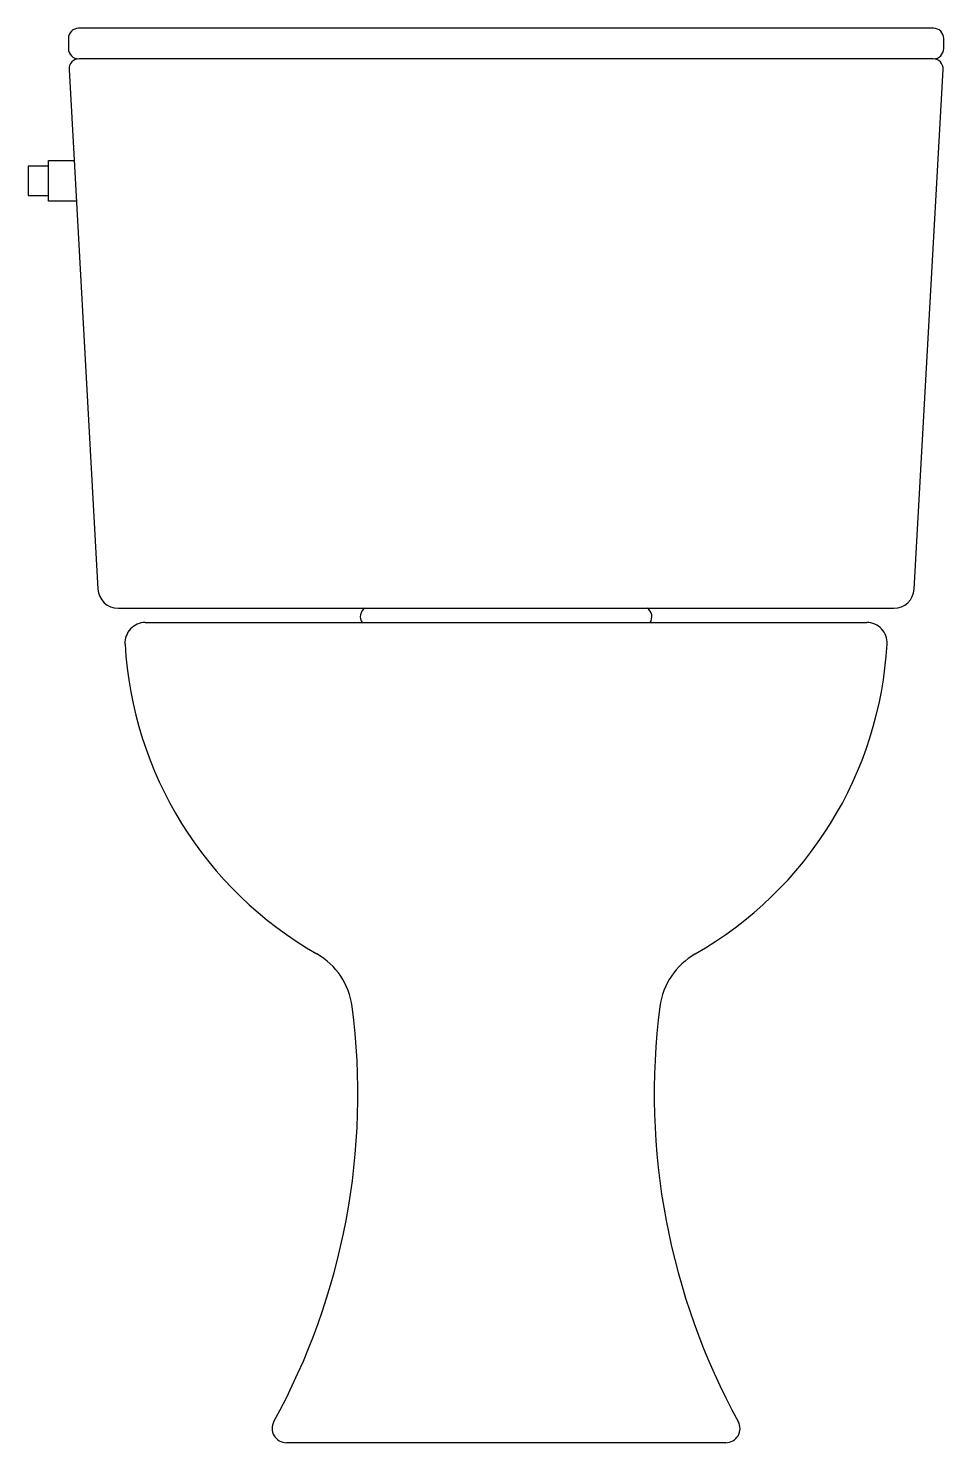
# Model space of a CAD drawing. Header units: millimetres. Extents: x -2983.482 to -2983.032, y 2979.474 to 2980.169.
import ezdxf

# ---------------------------------------------------------------- set-up
doc = ezdxf.new("R2010")
doc.units = ezdxf.units.MM
doc.header["$LTSCALE"] = 10
doc.layers.add('banheiro_louças', color=2, linetype='Continuous')

msp = doc.modelspace()

# ---------------------------------------------------------------- linework, layer by layer
at = {"layer": 'banheiro_louças'}
for p, q in [((-2983.0375, 2980.1544), (-2983.45693, 2980.1544)), ((-2983.46192, 2980.14912), (-2983.44774, 2979.89384)), ((-2983.04669, 2979.89384), (-2983.03251, 2980.14912)), ((-2983.43776, 2979.8844), (-2983.05668, 2979.8844)), ((-2983.42444, 2979.8774), (-2983.07, 2979.8774)), ((-2983.13929, 2979.4744), (-2983.35515, 2979.4744))]:
    msp.add_line(p, q, dxfattribs=at)
msp.add_lwpolyline([(-2983.03722, 2980.1544, 0.414214), (-2983.03222, 2980.1594), (-2983.03222, 2980.1644, 0.414214), (-2983.03722, 2980.1694), (-2983.45722, 2980.1694, 0.414214), (-2983.46222, 2980.1644), (-2983.46222, 2980.1594, 0.414214), (-2983.45722, 2980.1544, 0.414214)], format="xyb", dxfattribs=at)
for points in [[(-2983.47193, 2980.10161), (-2983.48193, 2980.10161), (-2983.48193, 2980.08718), (-2983.47193, 2980.08718)], [(-2983.45833, 2980.0844), (-2983.47193, 2980.0844), (-2983.47193, 2980.1044), (-2983.45944, 2980.1044)]]:
    msp.add_lwpolyline(points, dxfattribs=at)
for centre, radius, start, end in [((-2983.45693, 2980.1494), 0.005, 90, 183.17983), ((-2983.0375, 2980.1494), 0.005, 356.82017, 90), ((-2983.43776, 2979.8944), 0.01, 183.17983, 270), ((-2983.05668, 2979.8944), 0.01, 270, 356.82017), ((-2983.31384, 2979.88022), 0.005, 123.44731, 214.44445), ((-2983.31384, 2979.88022), 0.005, 55.17454, 56.55269), ((-2983.18059, 2979.88022), 0.005, 123.44731, 124.82546), ((-2983.18059, 2979.88022), 0.005, 325.55555, 56.55269), ((-2983.42444, 2979.8674), 0.01, 90, 183.22964), ((-2983.07, 2979.8674), 0.01, 356.77036, 90), ((-2983.24722, 2979.8774), 0.1875, 183.22964, 240.28549), ((-2983.24722, 2979.8774), 0.1875, 299.71451, 356.77036), ((-2983.35751, 2979.68415), 0.035, 7.38849, 60.28549), ((-2983.13693, 2979.68415), 0.035, 119.71451, 172.61151), ((-2983.65435, 2979.64566), 0.33433, 331.2334, 7.38849), ((-2982.84008, 2979.64566), 0.33433, 172.61151, 208.7666), ((-2983.35515, 2979.4814), 0.007, 151.2334, 270), ((-2983.13929, 2979.4814), 0.007, 270, 28.7666)]:
    msp.add_arc(centre, radius, start, end, dxfattribs=at)

doc.saveas('drawing.dxf')
